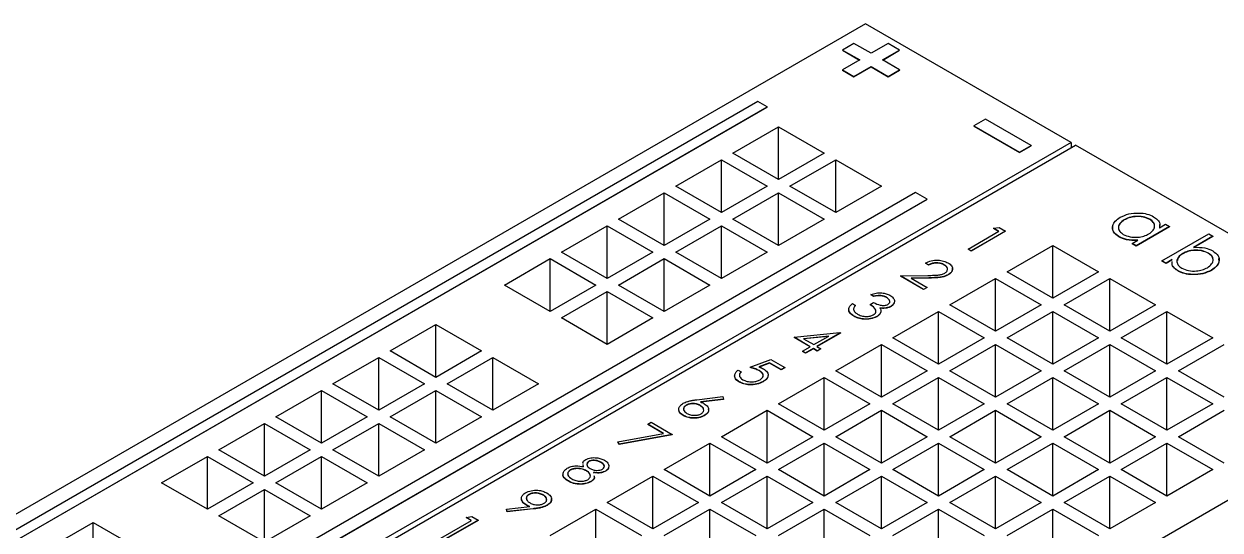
# Model space of a CAD drawing. Header units: millimetres. Extents: x 36 to 151, y 48 to 186.
# Drawn here: x 75.92 to 83.32, y 160.81 to 163.94 of the extents above; entities that cross this region are included whole.
import ezdxf

# ---------------------------------------------------------------- set-up
doc = ezdxf.new("R2010")
doc.units = ezdxf.units.MM

msp = doc.modelspace()

# ---------------------------------------------------------------- linework, layer by layer
at = {"color": 7, "linetype": 'Continuous', "lineweight": 25}
for p, q in [((81.1279, 163.9446), (69.4889, 157.2255)), ((82.4007, 163.2098), (81.1279, 163.9446)), ((81.0572, 163.8237), (80.9865, 163.7829)), ((80.9865, 163.7829), (81.0926, 163.7217)), ((80.9865, 163.7829), (80.9865, 163.7813)), ((80.9865, 163.7813), (81.0911, 163.7209)), ((81.1633, 163.7625), (81.0572, 163.8237)), ((81.2693, 163.8237), (81.1633, 163.7625)), ((81.234, 163.7217), (81.34, 163.7829)), ((81.2354, 163.7209), (81.34, 163.7813)), ((81.34, 163.7829), (81.2693, 163.8237)), ((81.34, 163.7829), (81.34, 163.7813)), ((81.0926, 163.7217), (80.9865, 163.6605)), ((81.34, 163.6605), (81.234, 163.7217)), ((80.9865, 163.6605), (81.0572, 163.6196)), ((80.9865, 163.6605), (80.9865, 163.6588)), ((80.9865, 163.6588), (81.0572, 163.618)), ((81.0572, 163.6196), (81.1633, 163.6809)), ((81.0572, 163.618), (81.1633, 163.6792)), ((81.0572, 163.6196), (81.0572, 163.618)), ((81.1633, 163.6809), (81.2693, 163.6196)), ((81.1633, 163.6809), (81.1633, 163.6792)), ((81.1633, 163.6792), (81.2693, 163.618)), ((81.2693, 163.6196), (81.34, 163.6605)), ((81.2693, 163.618), (81.34, 163.6588)), ((81.2693, 163.6196), (81.2693, 163.618)), ((81.34, 163.6605), (81.34, 163.6588)), ((80.4632, 163.4645), (70.1395, 157.5047)), ((70.196, 157.4721), (80.5198, 163.4319)), ((70.196, 157.4704), (80.5198, 163.4302)), ((80.5198, 163.4319), (80.4632, 163.4645)), ((80.5198, 163.4319), (80.5198, 163.4302)), ((81.8704, 163.3543), (81.7997, 163.3135)), ((82.1532, 163.191), (81.8704, 163.3543)), ((80.3077, 163.1445), (80.5905, 163.3078)), ((80.5905, 163.3078), (80.8733, 163.1445)), ((80.5905, 162.9812), (80.5905, 163.3078)), ((81.7997, 163.3135), (82.0825, 163.1502)), ((81.7997, 163.3135), (81.7997, 163.3118)), ((81.7997, 163.3118), (82.0825, 163.1486)), ((82.4007, 163.2098), (70.7617, 156.4908)), ((70.79, 156.4744), (82.429, 163.1935)), ((82.0825, 163.1502), (82.1532, 163.191)), ((82.0825, 163.1486), (82.1532, 163.1894)), ((82.1532, 163.191), (82.1532, 163.1894)), ((82.4007, 163.2098), (82.4009, 163.1773)), ((84.8049, 161.8219), (82.429, 163.1935)), ((79.9541, 162.9404), (80.237, 163.1037)), ((80.237, 163.1037), (80.5198, 162.9404)), ((80.237, 162.7771), (80.237, 163.1037)), ((80.5905, 162.9812), (80.3077, 163.1445)), ((80.8733, 163.1445), (80.5905, 162.9812)), ((80.6612, 162.9404), (80.9441, 163.1037)), ((80.9441, 163.1037), (81.2269, 162.9404)), ((80.9441, 162.7771), (80.9441, 163.1037)), ((82.0825, 163.1502), (82.0825, 163.1486)), ((81.439, 162.9012), (71.1153, 156.9414)), ((79.6006, 162.7363), (79.8834, 162.8996)), ((79.8834, 162.8996), (80.1662, 162.7363)), ((79.8834, 162.573), (79.8834, 162.8996)), ((80.237, 162.7771), (79.9541, 162.9404)), ((80.5198, 162.9404), (80.237, 162.7771)), ((80.3077, 162.7363), (80.5905, 162.8996)), ((80.5905, 162.8996), (80.8733, 162.7363)), ((80.5905, 162.573), (80.5905, 162.8996)), ((80.9441, 162.7771), (80.6612, 162.9404)), ((81.2269, 162.9404), (80.9441, 162.7771)), ((81.5097, 162.8604), (81.439, 162.9012)), ((71.186, 156.9006), (81.5097, 162.8604)), ((71.186, 156.899), (81.5097, 162.8587)), ((81.5097, 162.8604), (81.5097, 162.8587)), ((79.8834, 162.573), (79.6006, 162.7363)), ((80.1662, 162.7363), (79.8834, 162.573)), ((80.5905, 162.573), (80.3077, 162.7363)), ((80.8733, 162.7363), (80.5905, 162.573)), ((82.7302, 162.7326), (82.7302, 162.731)), ((82.8878, 162.7355), (82.8878, 162.7339)), ((79.247, 162.5322), (79.5298, 162.6955)), ((79.5298, 162.6955), (79.8127, 162.5322)), ((79.5298, 162.3689), (79.5298, 162.6955)), ((79.9541, 162.5322), (80.237, 162.6955)), ((80.237, 162.6955), (80.5198, 162.5322)), ((80.237, 162.3689), (80.237, 162.6955)), ((81.7632, 162.5508), (81.9536, 162.6607)), ((81.9944, 162.6622), (81.7823, 162.5398)), ((81.9944, 162.6606), (81.7823, 162.5381)), ((81.921, 162.6795), (81.9552, 162.6849)), ((81.9536, 162.6607), (81.921, 162.6795)), ((81.921, 162.6795), (81.921, 162.6779)), ((81.9522, 162.6599), (81.921, 162.6779)), ((81.9552, 162.6849), (81.9944, 162.6622)), ((81.9944, 162.6622), (81.9944, 162.6606)), ((83.011, 162.6896), (82.8043, 162.5702)), ((83.011, 162.6879), (82.8043, 162.5686)), ((82.9474, 162.6821), (82.9856, 162.7042)), ((82.9476, 162.7033), (82.9474, 162.6805)), ((82.9856, 162.7042), (83.011, 162.6896)), ((83.011, 162.6896), (83.011, 162.6879)), ((82.6973, 162.6278), (82.6973, 162.6262)), ((82.7789, 162.5849), (82.8147, 162.6055)), ((82.8043, 162.5702), (82.7789, 162.5849)), ((82.7789, 162.5849), (82.7789, 162.5833)), ((82.8043, 162.5686), (82.7789, 162.5833)), ((82.9638, 162.4781), (83.2539, 162.6456)), ((83.2793, 162.6309), (83.1584, 162.5611)), ((83.2793, 162.6293), (83.161, 162.561)), ((83.2539, 162.6456), (83.2793, 162.6309)), ((83.2793, 162.6309), (83.2793, 162.6293)), ((79.5298, 162.3689), (79.247, 162.5322)), ((79.8127, 162.5322), (79.5298, 162.3689)), ((80.237, 162.3689), (79.9541, 162.5322)), ((80.5198, 162.5322), (80.237, 162.3689)), ((81.7632, 162.5508), (81.7632, 162.5491)), ((81.7823, 162.5398), (81.7632, 162.5508)), ((81.7823, 162.5381), (81.7632, 162.5491)), ((81.7823, 162.5398), (81.7823, 162.5381)), ((82.0047, 162.4097), (82.2876, 162.573)), ((82.2876, 162.573), (82.5704, 162.4097)), ((82.2876, 162.2464), (82.2876, 162.573)), ((82.8043, 162.5702), (82.8043, 162.5686)), ((83.093, 162.5234), (83.093, 162.5217)), ((83.2506, 162.5261), (83.2506, 162.5245)), ((78.8934, 162.3281), (79.1763, 162.4914)), ((79.1763, 162.4914), (79.4591, 162.3281)), ((79.1763, 162.1648), (79.1763, 162.4914)), ((79.6006, 162.3281), (79.8834, 162.4914)), ((79.8834, 162.4914), (80.1662, 162.3281)), ((79.8834, 162.1648), (79.8834, 162.4914)), ((81.5184, 162.4534), (81.4994, 162.4644)), ((81.4994, 162.4644), (81.4994, 162.4628)), ((81.5184, 162.4518), (81.4994, 162.4628)), ((81.5184, 162.4534), (81.5184, 162.4518)), ((81.6166, 162.4533), (81.6166, 162.4517)), ((82.9892, 162.4635), (82.9638, 162.4781)), ((82.9638, 162.4781), (82.9638, 162.4765)), ((82.9892, 162.4618), (82.9638, 162.4765)), ((83.0275, 162.4856), (82.9892, 162.4635)), ((83.0275, 162.4839), (82.9892, 162.4618)), ((82.9892, 162.4635), (82.9892, 162.4618)), ((81.3444, 162.3843), (81.5145, 162.3875)), ((81.3444, 162.3843), (81.3444, 162.3827)), ((81.4885, 162.3011), (81.3444, 162.3843)), ((81.4885, 162.2995), (81.3444, 162.3827)), ((81.5213, 162.3727), (81.4116, 162.3707)), ((81.4116, 162.3707), (81.5103, 162.3137)), ((81.5213, 162.3711), (81.4143, 162.3691)), ((81.5213, 162.3727), (81.5213, 162.3711)), ((81.6403, 162.3919), (81.6403, 162.3903)), ((81.6512, 162.2056), (81.934, 162.3689)), ((81.934, 162.3689), (82.2169, 162.2056)), ((81.934, 162.0423), (81.934, 162.3689)), ((82.2876, 162.2464), (82.0047, 162.4097)), ((82.5704, 162.4097), (82.2876, 162.2464)), ((82.3583, 162.2056), (82.6411, 162.3689)), ((82.6411, 162.3689), (82.924, 162.2056)), ((82.6411, 162.0423), (82.6411, 162.3689)), ((83.0628, 162.4168), (83.0628, 162.4152)), ((83.2699, 162.4203), (83.2699, 162.4187)), ((79.1763, 162.1648), (78.8934, 162.3281)), ((79.4591, 162.3281), (79.1763, 162.1648)), ((79.247, 162.124), (79.5298, 162.2873)), ((79.5298, 162.2873), (79.8127, 162.124)), ((79.5298, 161.9607), (79.5298, 162.2873)), ((79.8834, 162.1648), (79.6006, 162.3281)), ((80.1662, 162.3281), (79.8834, 162.1648)), ((81.5103, 162.3137), (81.4885, 162.3011)), ((81.5103, 162.3121), (81.4885, 162.2995)), ((81.4885, 162.3011), (81.4885, 162.2995)), ((81.5103, 162.3137), (81.5103, 162.3121)), ((81.0479, 162.2132), (81.067, 162.2022)), ((81.1567, 162.2069), (81.1785, 162.2195)), ((81.1812, 162.2587), (81.1622, 162.2697)), ((81.1622, 162.2697), (81.1622, 162.2681)), ((81.1812, 162.2571), (81.1622, 162.2681)), ((81.1812, 162.2587), (81.1812, 162.2571)), ((81.2582, 162.252), (81.2582, 162.2503)), ((81.0554, 162.1821), (81.0543, 162.1757)), ((81.0554, 162.1805), (81.0543, 162.1741)), ((81.067, 162.2022), (81.067, 162.2006)), ((81.1567, 162.2069), (81.1567, 162.2053)), ((81.2233, 162.1676), (81.223, 162.1625)), ((81.2233, 162.1659), (81.223, 162.1609)), ((81.223, 162.1625), (81.223, 162.1609)), ((81.2866, 162.1971), (81.2866, 162.1955)), ((81.2976, 162.0015), (81.5805, 162.1648)), ((81.5805, 162.1648), (81.8633, 162.0015)), ((81.5805, 161.8382), (81.5805, 162.1648)), ((81.934, 162.0423), (81.6512, 162.2056)), ((82.2169, 162.2056), (81.934, 162.0423)), ((82.0047, 162.0015), (82.2876, 162.1648)), ((82.2876, 162.1648), (82.5704, 162.0015)), ((82.2876, 161.8382), (82.2876, 162.1648)), ((82.6411, 162.0423), (82.3583, 162.2056)), ((82.924, 162.2056), (82.6411, 162.0423)), ((82.7118, 162.0015), (82.9947, 162.1648)), ((82.9947, 162.1648), (83.2775, 162.0015)), ((82.9947, 161.8382), (82.9947, 162.1648)), ((78.1863, 161.9199), (78.4692, 162.0832)), ((78.4692, 162.0832), (78.752, 161.9199)), ((78.4692, 161.7566), (78.4692, 162.0832)), ((79.5298, 161.9607), (79.247, 162.124)), ((79.8127, 162.124), (79.5298, 161.9607)), ((81.0562, 162.1363), (81.0562, 162.1346)), ((81.198, 162.1334), (81.198, 162.1318)), ((80.6862, 162.0044), (80.9707, 162.0349)), ((80.7869, 161.9463), (80.6862, 162.0044)), ((80.6862, 162.0044), (80.6862, 162.0028)), ((80.7854, 161.9455), (80.6862, 162.0028)), ((80.9007, 162.0121), (80.7454, 161.9954)), ((80.7454, 161.9954), (80.8086, 161.9589)), ((80.8973, 162.0101), (80.7478, 161.994)), ((80.8086, 161.9589), (80.9007, 162.0121)), ((80.9745, 162.0327), (80.8277, 161.9479)), ((80.9745, 162.031), (80.8291, 161.9471)), ((80.9707, 162.0349), (80.9745, 162.0327)), ((80.9745, 162.0327), (80.9745, 162.031)), ((81.5805, 161.8382), (81.2976, 162.0015)), ((81.8633, 162.0015), (81.5805, 161.8382)), ((82.2876, 161.8382), (82.0047, 162.0015)), ((82.5704, 162.0015), (82.2876, 161.8382)), ((82.9947, 161.8382), (82.7118, 162.0015)), ((83.2775, 162.0015), (82.9947, 161.8382)), ((78.4692, 161.7566), (78.1863, 161.9199)), ((78.752, 161.9199), (78.4692, 161.7566)), ((80.7379, 161.9181), (80.7869, 161.9463)), ((80.7569, 161.9071), (80.7379, 161.9181)), ((80.7379, 161.9181), (80.7379, 161.9164)), ((80.7569, 161.9054), (80.7379, 161.9164)), ((80.8059, 161.9353), (80.7569, 161.9071)), ((80.8059, 161.9337), (80.7569, 161.9054)), ((80.8304, 161.9212), (80.8059, 161.9353)), ((80.8059, 161.9353), (80.8059, 161.9337)), ((80.8304, 161.9196), (80.8059, 161.9337)), ((80.8277, 161.9479), (80.8521, 161.9338)), ((80.8521, 161.9338), (80.8304, 161.9212)), ((80.8521, 161.9321), (80.8304, 161.9196)), ((80.8304, 161.9212), (80.8304, 161.9196)), ((80.8521, 161.9338), (80.8521, 161.9321)), ((80.9441, 161.7974), (81.2269, 161.9607)), ((81.2269, 161.9607), (81.5097, 161.7974)), ((81.2269, 161.6341), (81.2269, 161.9607)), ((81.6512, 161.7974), (81.934, 161.9607)), ((81.934, 161.9607), (82.2169, 161.7974)), ((81.934, 161.6341), (81.934, 161.9607)), ((82.3583, 161.7974), (82.6411, 161.9607)), ((82.6411, 161.9607), (82.924, 161.7974)), ((82.6411, 161.6341), (82.6411, 161.9607)), ((83.0654, 161.7974), (83.3482, 161.9607)), ((77.8328, 161.7158), (78.1156, 161.8791)), ((78.1156, 161.8791), (78.3985, 161.7158)), ((78.1156, 161.5525), (78.1156, 161.8791)), ((78.5399, 161.7158), (78.8227, 161.8791)), ((78.8227, 161.8791), (79.1056, 161.7158)), ((78.8227, 161.5525), (78.8227, 161.8791)), ((80.4143, 161.8191), (80.5421, 161.8678)), ((80.5352, 161.8467), (80.468, 161.8211)), ((80.5352, 161.845), (80.4702, 161.8203)), ((80.6074, 161.805), (80.5352, 161.8467)), ((80.5352, 161.8467), (80.5352, 161.845)), ((80.6074, 161.8034), (80.5352, 161.845)), ((80.5421, 161.8678), (80.6291, 161.8176)), ((80.7569, 161.9071), (80.7569, 161.9054)), ((84.8049, 161.8219), (73.1659, 155.1029)), ((80.3408, 161.8019), (80.3599, 161.7909)), ((80.3599, 161.7909), (80.3599, 161.7892)), ((80.4143, 161.8191), (80.4143, 161.8175)), ((80.4719, 161.7984), (80.4719, 161.7968)), ((80.6291, 161.8176), (80.6074, 161.805)), ((80.6291, 161.8159), (80.6074, 161.8034)), ((80.6074, 161.805), (80.6074, 161.8034)), ((80.6291, 161.8176), (80.6291, 161.8159)), ((81.2269, 161.6341), (80.9441, 161.7974)), ((81.5097, 161.7974), (81.2269, 161.6341)), ((81.934, 161.6341), (81.6512, 161.7974)), ((82.2169, 161.7974), (81.934, 161.6341)), ((82.6411, 161.6341), (82.3583, 161.7974)), ((82.924, 161.7974), (82.6411, 161.6341)), ((83.3482, 161.6341), (83.0654, 161.7974)), ((78.1156, 161.5525), (77.8328, 161.7158)), ((78.3985, 161.7158), (78.1156, 161.5525)), ((78.8227, 161.5525), (78.5399, 161.7158)), ((79.1056, 161.7158), (78.8227, 161.5525)), ((80.3457, 161.73), (80.3457, 161.7283)), ((80.4945, 161.7304), (80.4945, 161.7288)), ((80.5905, 161.5933), (80.8733, 161.7566)), ((80.8733, 161.7566), (81.1562, 161.5933)), ((80.8733, 161.43), (80.8733, 161.7566)), ((81.2976, 161.5933), (81.5805, 161.7566)), ((81.5805, 161.7566), (81.8633, 161.5933)), ((81.5805, 161.43), (81.5805, 161.7566)), ((82.0047, 161.5933), (82.2876, 161.7566)), ((82.2876, 161.7566), (82.5704, 161.5933)), ((82.2876, 161.43), (82.2876, 161.7566)), ((82.7118, 161.5933), (82.9947, 161.7566)), ((82.9947, 161.7566), (83.2775, 161.5933)), ((82.9947, 161.43), (82.9947, 161.7566)), ((77.4792, 161.5117), (77.7621, 161.675)), ((77.7621, 161.675), (78.0449, 161.5117)), ((77.7621, 161.3484), (77.7621, 161.675)), ((78.1863, 161.5117), (78.4692, 161.675)), ((78.4692, 161.675), (78.752, 161.5117)), ((78.4692, 161.3484), (78.4692, 161.675)), ((80.0855, 161.6177), (80.2457, 161.637)), ((80.2488, 161.6219), (80.107, 161.6048)), ((80.2488, 161.6203), (80.1099, 161.6035)), ((80.2457, 161.637), (80.2488, 161.6219)), ((80.2488, 161.6219), (80.2488, 161.6203)), ((80.0185, 161.5844), (80.0185, 161.5827)), ((80.1053, 161.583), (80.1053, 161.5814)), ((80.237, 161.3892), (80.5198, 161.5525)), ((80.5198, 161.5525), (80.8026, 161.3892)), ((80.5198, 161.2259), (80.5198, 161.5525)), ((80.8733, 161.43), (80.5905, 161.5933)), ((81.1562, 161.5933), (80.8733, 161.43)), ((80.9441, 161.3892), (81.2269, 161.5525)), ((81.2269, 161.5525), (81.5097, 161.3892)), ((81.2269, 161.2259), (81.2269, 161.5525)), ((81.5805, 161.43), (81.2976, 161.5933)), ((81.8633, 161.5933), (81.5805, 161.43)), ((81.6512, 161.3892), (81.934, 161.5525)), ((81.934, 161.5525), (82.2169, 161.3892)), ((81.934, 161.2259), (81.934, 161.5525)), ((82.2876, 161.43), (82.0047, 161.5933)), ((82.5704, 161.5933), (82.2876, 161.43)), ((82.3583, 161.3892), (82.6411, 161.5525)), ((82.6411, 161.5525), (82.924, 161.3892)), ((82.6411, 161.2259), (82.6411, 161.5525)), ((82.9947, 161.43), (82.7118, 161.5933)), ((83.2775, 161.5933), (82.9947, 161.43)), ((83.0654, 161.3892), (83.3482, 161.5525)), ((77.1257, 161.3076), (77.4085, 161.4708)), ((77.4085, 161.4708), (77.6914, 161.3076)), ((77.4085, 161.1443), (77.4085, 161.4708)), ((77.7621, 161.3484), (77.4792, 161.5117)), ((78.0449, 161.5117), (77.7621, 161.3484)), ((77.8328, 161.3076), (78.1156, 161.4708)), ((78.1156, 161.4708), (78.3985, 161.3076)), ((78.1156, 161.1443), (78.1156, 161.4708)), ((78.4692, 161.3484), (78.1863, 161.5117)), ((78.752, 161.5117), (78.4692, 161.3484)), ((79.7806, 161.4659), (79.8024, 161.4784)), ((79.8024, 161.4784), (79.9329, 161.4031)), ((79.9999, 161.5214), (79.9999, 161.5198)), ((80.1311, 161.5207), (80.1311, 161.519)), ((79.5964, 161.3566), (79.8789, 161.4091)), ((79.9329, 161.4031), (79.6038, 161.3419)), ((79.9329, 161.4015), (79.6038, 161.3402)), ((79.8789, 161.4091), (79.7806, 161.4659)), ((79.7806, 161.4659), (79.7806, 161.4643)), ((79.8768, 161.4087), (79.7806, 161.4643)), ((79.9329, 161.4031), (79.9329, 161.4015)), ((79.6038, 161.3419), (79.5964, 161.3566)), ((79.5964, 161.3566), (79.5964, 161.3549)), ((79.6038, 161.3402), (79.5964, 161.3549)), ((79.6038, 161.3419), (79.6038, 161.3402)), ((79.8834, 161.1851), (80.1662, 161.3484)), ((80.1662, 161.3484), (80.4491, 161.1851)), ((80.1662, 161.0218), (80.1662, 161.3484)), ((80.5198, 161.2259), (80.237, 161.3892)), ((80.8026, 161.3892), (80.5198, 161.2259)), ((80.5905, 161.1851), (80.8733, 161.3484)), ((80.8733, 161.3484), (81.1562, 161.1851)), ((80.8733, 161.0218), (80.8733, 161.3484)), ((81.2269, 161.2259), (80.9441, 161.3892)), ((81.5097, 161.3892), (81.2269, 161.2259)), ((81.2976, 161.1851), (81.5805, 161.3484)), ((81.5805, 161.3484), (81.8633, 161.1851)), ((81.5805, 161.0218), (81.5805, 161.3484)), ((81.934, 161.2259), (81.6512, 161.3892)), ((82.2169, 161.3892), (81.934, 161.2259)), ((82.0047, 161.1851), (82.2876, 161.3484)), ((82.2876, 161.3484), (82.5704, 161.1851)), ((82.2876, 161.0218), (82.2876, 161.3484)), ((82.6411, 161.2259), (82.3583, 161.3892)), ((82.924, 161.3892), (82.6411, 161.2259)), ((82.7118, 161.1851), (82.9947, 161.3484)), ((82.9947, 161.3484), (83.2775, 161.1851)), ((82.9947, 161.0218), (82.9947, 161.3484)), ((83.3482, 161.2259), (83.0654, 161.3892)), ((76.7721, 161.1035), (77.055, 161.2667)), ((77.055, 161.2667), (77.3378, 161.1035)), ((77.055, 160.9402), (77.055, 161.2667)), ((77.4085, 161.1443), (77.1257, 161.3076)), ((77.6914, 161.3076), (77.4085, 161.1443)), ((77.4792, 161.1035), (77.7621, 161.2667)), ((77.7621, 161.2667), (78.0449, 161.1035)), ((77.7621, 160.9402), (77.7621, 161.2667)), ((78.1156, 161.1443), (77.8328, 161.3076)), ((78.3985, 161.3076), (78.1156, 161.1443)), ((79.3015, 161.183), (79.3015, 161.1814)), ((79.3831, 161.2038), (79.3815, 161.2173)), ((79.3831, 161.2022), (79.3815, 161.2156)), ((79.4024, 161.1787), (79.4024, 161.1771)), ((79.4158, 161.2365), (79.4158, 161.2348)), ((79.4909, 161.2312), (79.4909, 161.2296)), ((79.5189, 161.1766), (79.5189, 161.175)), ((80.1662, 161.0218), (79.8834, 161.1851)), ((80.4491, 161.1851), (80.1662, 161.0218)), ((80.8733, 161.0218), (80.5905, 161.1851)), ((81.1562, 161.1851), (80.8733, 161.0218)), ((81.5805, 161.0218), (81.2976, 161.1851)), ((81.8633, 161.1851), (81.5805, 161.0218)), ((82.2876, 161.0218), (82.0047, 161.1851)), ((82.5704, 161.1851), (82.2876, 161.0218)), ((82.9947, 161.0218), (82.7118, 161.1851)), ((83.2775, 161.1851), (82.9947, 161.0218)), ((77.055, 160.9402), (76.7721, 161.1035)), ((77.3378, 161.1035), (77.055, 160.9402)), ((77.7621, 160.9402), (77.4792, 161.1035)), ((78.0449, 161.1035), (77.7621, 160.9402)), ((79.2894, 161.1152), (79.2894, 161.1135)), ((79.429, 161.1122), (79.429, 161.1106)), ((79.4444, 161.1684), (79.4452, 161.1638)), ((79.5298, 160.981), (79.8127, 161.1443)), ((79.8127, 161.1443), (80.0955, 160.981)), ((79.8127, 160.8177), (79.8127, 161.1443)), ((80.237, 160.981), (80.5198, 161.1443)), ((80.5198, 161.1443), (80.8026, 160.981)), ((80.5198, 160.8177), (80.5198, 161.1443)), ((80.9441, 160.981), (81.2269, 161.1443)), ((81.2269, 161.1443), (81.5097, 160.981)), ((81.2269, 160.8177), (81.2269, 161.1443)), ((81.6512, 160.981), (81.934, 161.1443)), ((81.934, 161.1443), (82.2169, 160.981)), ((81.934, 160.8177), (81.934, 161.1443)), ((82.3583, 160.981), (82.6411, 161.1443)), ((82.6411, 161.1443), (82.924, 160.981)), ((82.6411, 160.8177), (82.6411, 161.1443)), ((77.1257, 160.8994), (77.4085, 161.0626)), ((77.4085, 161.0626), (77.6914, 160.8994)), ((77.4085, 160.7361), (77.4085, 161.0626)), ((79.0449, 161.0318), (79.0449, 161.0301)), ((79.1346, 161.0287), (79.1346, 161.0271)), ((79.369, 161.0961), (79.369, 161.0945)), ((78.9057, 160.9407), (79.0509, 160.9564)), ((79.027, 160.9684), (79.027, 160.9667)), ((79.1579, 160.9651), (79.1579, 160.9635)), ((79.8127, 160.8177), (79.5298, 160.981)), ((80.0955, 160.981), (79.8127, 160.8177)), ((80.5198, 160.8177), (80.237, 160.981)), ((80.8026, 160.981), (80.5198, 160.8177)), ((81.2269, 160.8177), (80.9441, 160.981)), ((81.5097, 160.981), (81.2269, 160.8177)), ((81.934, 160.8177), (81.6512, 160.981)), ((82.2169, 160.981), (81.934, 160.8177)), ((82.6411, 160.8177), (82.3583, 160.981)), ((82.924, 160.981), (82.6411, 160.8177)), ((77.4085, 160.7361), (77.1257, 160.8994)), ((77.6914, 160.8994), (77.4085, 160.7361)), ((78.6574, 160.8897), (78.6916, 160.8951)), ((78.69, 160.8709), (78.6574, 160.8897)), ((78.6574, 160.8897), (78.6574, 160.8881)), ((78.6886, 160.87), (78.6574, 160.8881)), ((78.6916, 160.8951), (78.7308, 160.8724)), ((78.9103, 160.9258), (78.9057, 160.9407)), ((78.9057, 160.9407), (78.9057, 160.9391)), ((78.9103, 160.9242), (78.9057, 160.9391)), ((79.0712, 160.9432), (78.9103, 160.9258)), ((79.0712, 160.9416), (78.9103, 160.9242)), ((78.9103, 160.9258), (78.9103, 160.9242)), ((79.0712, 160.9432), (79.0712, 160.9416)), ((79.1763, 160.7769), (79.4591, 160.9402)), ((79.4591, 160.9402), (79.742, 160.7769)), ((79.4591, 160.6136), (79.4591, 160.9402)), ((79.8834, 160.7769), (80.1662, 160.9402)), ((80.1662, 160.9402), (80.4491, 160.7769)), ((80.1662, 160.6136), (80.1662, 160.9402)), ((80.5905, 160.7769), (80.8733, 160.9402)), ((80.8733, 160.9402), (81.1562, 160.7769)), ((80.8733, 160.6136), (80.8733, 160.9402)), ((81.2976, 160.7769), (81.5805, 160.9402)), ((81.5805, 160.9402), (81.8633, 160.7769)), ((81.5805, 160.6136), (81.5805, 160.9402)), ((82.0047, 160.7769), (82.2876, 160.9402)), ((82.2876, 160.9402), (82.5704, 160.7769)), ((82.2876, 160.6136), (82.2876, 160.9402)), ((76.065, 160.6953), (76.3479, 160.8585)), ((76.3479, 160.8585), (76.6307, 160.6953)), ((76.3479, 160.532), (76.3479, 160.8585)), ((78.4996, 160.761), (78.69, 160.8709)), ((78.7308, 160.8724), (78.5187, 160.75)), ((78.7308, 160.8708), (78.5187, 160.7483)), ((78.7308, 160.8724), (78.7308, 160.8708))]:
    msp.add_line(p, q, dxfattribs=at)
for points, knots in [([(82.6973, 162.6278), (82.684, 162.6379), (82.6576, 162.6579), (82.6559, 162.694), (82.6719, 162.7251), (82.694, 162.74), (82.7051, 162.7475)], [0, 0, 0, 0, 0.279134, 0.558941, 0.779354, 1, 1, 1, 1]), ([(82.7302, 162.731), (82.7204, 162.7236), (82.7007, 162.7087), (82.6914, 162.6873), (82.6959, 162.6765), (82.6966, 162.6749)], [0, 0, 0, 0, 0.458693, 0.917467, 1, 1, 1, 1]), ([(82.7302, 162.7326), (82.7201, 162.7252), (82.6998, 162.7102), (82.692, 162.6834), (82.7002, 162.659), (82.7163, 162.6473), (82.7244, 162.6415)], [0, 0, 0, 0, 0.2798, 0.559648, 0.779917, 1, 1, 1, 1]), ([(82.7051, 162.7475), (82.722, 162.7553), (82.7558, 162.771), (82.817, 162.7757), (82.8724, 162.7697), (82.8987, 162.7572), (82.9119, 162.751)], [0, 0, 0, 0, 0.2798216, 0.5596545, 0.7798543, 1, 1, 1, 1]), ([(82.8878, 162.7355), (82.8746, 162.7413), (82.8483, 162.7529), (82.8008, 162.7541), (82.7601, 162.7469), (82.7402, 162.7374), (82.7302, 162.7326)], [0, 0, 0, 0, 0.279284, 0.558726, 0.779399, 1, 1, 1, 1]), ([(82.8878, 162.7339), (82.8746, 162.7397), (82.8483, 162.7512), (82.8008, 162.7525), (82.7601, 162.7453), (82.7402, 162.7358), (82.7302, 162.731)], [0, 0, 0, 0, 0.279284, 0.558726, 0.779399, 1, 1, 1, 1]), ([(82.8818, 162.6443), (82.8924, 162.6517), (82.9136, 162.6665), (82.921, 162.6935), (82.9128, 162.7181), (82.8961, 162.7297), (82.8878, 162.7355)], [0, 0, 0, 0, 0.280088, 0.559724, 0.779822, 1, 1, 1, 1]), ([(82.9153, 162.6842), (82.9166, 162.6874), (82.9208, 162.6979), (82.9122, 162.7166), (82.8959, 162.7281), (82.8878, 162.7339)], [0, 0, 0, 0, 0.180137, 0.589994, 1, 1, 1, 1]), ([(82.9119, 162.751), (82.9199, 162.7457), (82.9358, 162.7351), (82.9527, 162.7113), (82.9494, 162.6932), (82.9474, 162.6821)], [0, 0, 0, 0, 0.280603, 0.561024, 1, 1, 1, 1]), ([(82.6973, 162.6262), (82.6836, 162.6362), (82.6576, 162.6554), (82.6592, 162.6796), (82.66, 162.6911)], [0, 0, 0, 0, 0.524548, 1, 1, 1, 1]), ([(82.8147, 162.6055), (82.79, 162.6052), (82.7459, 162.6047), (82.7121, 162.6207), (82.6973, 162.6278)], [0, 0, 0, 0, 0.558977, 1, 1, 1, 1]), ([(82.8147, 162.6039), (82.79, 162.6036), (82.7459, 162.603), (82.7121, 162.6191), (82.6973, 162.6262)], [0, 0, 0, 0, 0.558977, 1, 1, 1, 1]), ([(82.7244, 162.6415), (82.7376, 162.6357), (82.764, 162.6242), (82.8115, 162.6221), (82.8524, 162.6296), (82.872, 162.6394), (82.8818, 162.6443)], [0, 0, 0, 0, 0.27941, 0.558867, 0.779267, 1, 1, 1, 1]), ([(83.093, 162.5234), (83.0824, 162.516), (83.0612, 162.5012), (83.0537, 162.4741), (83.062, 162.4496), (83.0787, 162.4379), (83.087, 162.4321)], [0, 0, 0, 0, 0.280065, 0.559687, 0.779815, 1, 1, 1, 1]), ([(83.093, 162.5217), (83.0818, 162.5144), (83.0632, 162.5023), (83.0605, 162.4864), (83.0595, 162.4802)], [0, 0, 0, 0, 0.605148, 1, 1, 1, 1]), ([(83.2506, 162.5261), (83.2374, 162.5319), (83.2109, 162.5433), (83.1634, 162.5455), (83.1225, 162.538), (83.1028, 162.5282), (83.093, 162.5234)], [0, 0, 0, 0, 0.2793638, 0.5588951, 0.7793173, 1, 1, 1, 1]), ([(83.2506, 162.5245), (83.2374, 162.5302), (83.2109, 162.5417), (83.1634, 162.5438), (83.1225, 162.5364), (83.1028, 162.5266), (83.093, 162.5217)], [0, 0, 0, 0, 0.2793638, 0.5588951, 0.7793173, 1, 1, 1, 1]), ([(83.1584, 162.5611), (83.1833, 162.5617), (83.2278, 162.5627), (83.2623, 162.5469), (83.2775, 162.5399)], [0, 0, 0, 0, 0.559595, 1, 1, 1, 1]), ([(83.2445, 162.435), (83.2546, 162.4425), (83.2748, 162.4574), (83.2829, 162.4841), (83.2747, 162.5086), (83.2586, 162.5203), (83.2506, 162.5261)], [0, 0, 0, 0, 0.2798518, 0.559677, 0.7799201, 1, 1, 1, 1]), ([(83.2781, 162.4897), (83.2768, 162.4954), (83.2737, 162.5085), (83.259, 162.5187), (83.2506, 162.5245)], [0, 0, 0, 0, 0.4312667, 1, 1, 1, 1]), ([(83.2775, 162.5399), (83.2907, 162.5299), (83.3171, 162.5098), (83.3189, 162.4738), (83.3031, 162.4427), (83.2809, 162.4278), (83.2699, 162.4203)], [0, 0, 0, 0, 0.279136, 0.558923, 0.779356, 1, 1, 1, 1]), ([(81.4994, 162.4644), (81.511, 162.4697), (81.534, 162.4801), (81.5757, 162.4832), (81.6129, 162.4782), (81.6305, 162.4696), (81.6393, 162.4653)], [0, 0, 0, 0, 0.280033, 0.559551, 0.779669, 1, 1, 1, 1]), ([(81.6166, 162.4533), (81.6086, 162.4571), (81.5926, 162.4646), (81.563, 162.4664), (81.5376, 162.4618), (81.5248, 162.4562), (81.5184, 162.4534)], [0, 0, 0, 0, 0.279729, 0.558969, 0.779193, 1, 1, 1, 1]), ([(81.6166, 162.4517), (81.6086, 162.4554), (81.5926, 162.4629), (81.563, 162.4647), (81.5376, 162.4602), (81.5248, 162.4546), (81.5184, 162.4518)], [0, 0, 0, 0, 0.279729, 0.558969, 0.779193, 1, 1, 1, 1]), ([(81.6196, 162.4019), (81.6252, 162.4062), (81.6366, 162.4148), (81.6375, 162.4303), (81.6309, 162.4437), (81.6213, 162.4501), (81.6166, 162.4533)], [0, 0, 0, 0, 0.279151, 0.55896, 0.779341, 1, 1, 1, 1]), ([(81.6348, 162.4204), (81.6355, 162.4235), (81.6373, 162.4307), (81.6306, 162.4421), (81.6213, 162.4485), (81.6166, 162.4517)], [0, 0, 0, 0, 0.270143, 0.634841, 1, 1, 1, 1]), ([(81.6393, 162.4653), (81.6479, 162.4593), (81.665, 162.4474), (81.6687, 162.4253), (81.6605, 162.4059), (81.647, 162.3966), (81.6403, 162.3919)], [0, 0, 0, 0, 0.27989, 0.559224, 0.779582, 1, 1, 1, 1]), ([(81.664, 162.4334), (81.6652, 162.4297), (81.6685, 162.4201), (81.6601, 162.4042), (81.6469, 162.3949), (81.6403, 162.3903)], [0, 0, 0, 0, 0.239826, 0.619862, 1, 1, 1, 1]), ([(83.0628, 162.4168), (83.0549, 162.4221), (83.0391, 162.4326), (83.0244, 162.4526), (83.0264, 162.4667), (83.0274, 162.4737)], [0, 0, 0, 0, 0.33352, 0.666788, 1, 1, 1, 1]), ([(83.0628, 162.4152), (83.0549, 162.4204), (83.0391, 162.431), (83.0244, 162.451), (83.0264, 162.465), (83.0274, 162.4721)], [0, 0, 0, 0, 0.33352, 0.666788, 1, 1, 1, 1]), ([(83.087, 162.4321), (83.1002, 162.4264), (83.1265, 162.4148), (83.174, 162.4136), (83.2146, 162.4207), (83.2345, 162.4302), (83.2445, 162.435)], [0, 0, 0, 0, 0.279321, 0.558783, 0.779387, 1, 1, 1, 1]), ([(83.3126, 162.4924), (83.3144, 162.4849), (83.3185, 162.4677), (83.3025, 162.441), (83.2808, 162.4261), (83.2699, 162.4187)], [0, 0, 0, 0, 0.279071, 0.639363, 1, 1, 1, 1]), ([(81.5145, 162.3875), (81.527, 162.3877), (81.5477, 162.3881), (81.5763, 162.3896), (81.6005, 162.3929), (81.6132, 162.3989), (81.6196, 162.4019)], [0, 0, 0, 0, 0.340561, 0.560884, 0.780595, 1, 1, 1, 1]), ([(81.6403, 162.3919), (81.6288, 162.3868), (81.6098, 162.3782), (81.5769, 162.3749), (81.5492, 162.3733), (81.5306, 162.3729), (81.5213, 162.3727)], [0, 0, 0, 0, 0.33837, 0.558748, 0.779361, 1, 1, 1, 1]), ([(81.6403, 162.3903), (81.6288, 162.3851), (81.6098, 162.3766), (81.5769, 162.3733), (81.5492, 162.3717), (81.5306, 162.3713), (81.5213, 162.3711)], [0, 0, 0, 0, 0.33837, 0.558748, 0.779361, 1, 1, 1, 1]), ([(83.2699, 162.4203), (83.253, 162.4124), (83.2192, 162.3967), (83.1579, 162.392), (83.1024, 162.3981), (83.076, 162.4106), (83.0628, 162.4168)], [0, 0, 0, 0, 0.279882, 0.559685, 0.779859, 1, 1, 1, 1]), ([(83.2699, 162.4187), (83.253, 162.4108), (83.2192, 162.395), (83.1579, 162.3904), (83.1024, 162.3964), (83.076, 162.4089), (83.0628, 162.4152)], [0, 0, 0, 0, 0.279882, 0.559685, 0.779859, 1, 1, 1, 1]), ([(81.0562, 162.1363), (81.0473, 162.1424), (81.0295, 162.1546), (81.0229, 162.1772), (81.0309, 162.1973), (81.0423, 162.2079), (81.0479, 162.2132)], [0, 0, 0, 0, 0.279886, 0.558979, 0.779263, 1, 1, 1, 1]), ([(81.1622, 162.2697), (81.1728, 162.273), (81.1939, 162.2796), (81.2282, 162.2807), (81.2582, 162.2753), (81.2725, 162.2682), (81.2797, 162.2647)], [0, 0, 0, 0, 0.280288, 0.55968, 0.779747, 1, 1, 1, 1]), ([(81.1785, 162.2195), (81.1916, 162.2132), (81.2112, 162.2038), (81.2412, 162.2008), (81.2578, 162.2035), (81.2643, 162.2066), (81.2676, 162.2081)], [0, 0, 0, 0, 0.499406, 0.748973, 0.87454, 1, 1, 1, 1]), ([(81.2582, 162.252), (81.2523, 162.2549), (81.2404, 162.2608), (81.2122, 162.2647), (81.193, 162.261), (81.1812, 162.2587)], [0, 0, 0, 0, 0.280622, 0.560395, 1, 1, 1, 1]), ([(81.2582, 162.2503), (81.2523, 162.2533), (81.2404, 162.2591), (81.2122, 162.2631), (81.193, 162.2594), (81.1812, 162.2571)], [0, 0, 0, 0, 0.280622, 0.560395, 1, 1, 1, 1]), ([(81.2676, 162.2081), (81.2721, 162.212), (81.2811, 162.2196), (81.2786, 162.237), (81.2659, 162.2463), (81.2582, 162.252)], [0, 0, 0, 0, 0.278884, 0.56004, 1, 1, 1, 1]), ([(81.2783, 162.2201), (81.2786, 162.2242), (81.2793, 162.2356), (81.2664, 162.2446), (81.2582, 162.2503)], [0, 0, 0, 0, 0.35977, 1, 1, 1, 1]), ([(81.2797, 162.2647), (81.2874, 162.2592), (81.3027, 162.2482), (81.3096, 162.2285), (81.3042, 162.2103), (81.2924, 162.2015), (81.2866, 162.1971)], [0, 0, 0, 0, 0.280085, 0.559868, 0.780099, 1, 1, 1, 1]), ([(81.3059, 162.2205), (81.3051, 162.2166), (81.3032, 162.2072), (81.2927, 162.1998), (81.2866, 162.1955)], [0, 0, 0, 0, 0.4124629, 1, 1, 1, 1]), ([(81.0562, 162.1346), (81.0475, 162.1407), (81.0302, 162.1528), (81.0225, 162.1707), (81.0263, 162.1795), (81.0269, 162.1807)], [0, 0, 0, 0, 0.46421, 0.927105, 1, 1, 1, 1]), ([(81.0543, 162.1757), (81.0566, 162.17), (81.0607, 162.1597), (81.0729, 162.152), (81.0782, 162.1486)], [0, 0, 0, 0, 0.558748, 1, 1, 1, 1]), ([(81.067, 162.2022), (81.0624, 162.1976), (81.057, 162.1921), (81.0561, 162.186), (81.056, 162.185)], [0, 0, 0, 0, 0.846178, 1, 1, 1, 1]), ([(81.067, 162.2006), (81.0623, 162.196), (81.0572, 162.191), (81.0563, 162.1854), (81.0562, 162.185)], [0, 0, 0, 0, 0.925758, 1, 1, 1, 1]), ([(81.0782, 162.1486), (81.0861, 162.1447), (81.1018, 162.1368), (81.1305, 162.1328), (81.1577, 162.1346), (81.1707, 162.1404), (81.1771, 162.1434)], [0, 0, 0, 0, 0.280589, 0.560141, 0.780308, 1, 1, 1, 1]), ([(81.1771, 162.1434), (81.1805, 162.1457), (81.1873, 162.1503), (81.1941, 162.1618), (81.1927, 162.1838), (81.1711, 162.1977), (81.1567, 162.2069)], [0, 0, 0, 0, 0.1255755, 0.251167, 0.5006043, 1, 1, 1, 1]), ([(81.1916, 162.1607), (81.192, 162.1657), (81.1933, 162.1829), (81.1719, 162.196), (81.1567, 162.2053)], [0, 0, 0, 0, 0.2899142, 1, 1, 1, 1]), ([(81.223, 162.1625), (81.2206, 162.1564), (81.2162, 162.1455), (81.2036, 162.1371), (81.198, 162.1334)], [0, 0, 0, 0, 0.55946, 1, 1, 1, 1]), ([(81.223, 162.1609), (81.2206, 162.1548), (81.2162, 162.1439), (81.2036, 162.1355), (81.198, 162.1318)], [0, 0, 0, 0, 0.55946, 1, 1, 1, 1]), ([(81.2866, 162.1971), (81.2813, 162.1945), (81.2708, 162.1892), (81.2469, 162.1842), (81.229, 162.1855), (81.2181, 162.1862)], [0, 0, 0, 0, 0.2805082, 0.5607923, 1, 1, 1, 1]), ([(81.2866, 162.1955), (81.2813, 162.1928), (81.2708, 162.1876), (81.2469, 162.1826), (81.229, 162.1838), (81.2181, 162.1846)], [0, 0, 0, 0, 0.2805082, 0.5607923, 1, 1, 1, 1]), ([(81.2181, 162.1862), (81.2208, 162.1819), (81.2239, 162.1769), (81.2235, 162.1718), (81.2234, 162.1711)], [0, 0, 0, 0, 0.872704, 1, 1, 1, 1]), ([(81.198, 162.1334), (81.1861, 162.1283), (81.1622, 162.118), (81.1194, 162.1163), (81.0827, 162.1231), (81.065, 162.1319), (81.0562, 162.1363)], [0, 0, 0, 0, 0.279342, 0.558834, 0.779273, 1, 1, 1, 1]), ([(81.198, 162.1318), (81.1861, 162.1266), (81.1622, 162.1164), (81.1194, 162.1147), (81.0827, 162.1215), (81.065, 162.1302), (81.0562, 162.1346)], [0, 0, 0, 0, 0.279342, 0.558834, 0.779273, 1, 1, 1, 1]), ([(80.3457, 161.73), (80.3376, 161.7358), (80.3212, 161.7473), (80.317, 161.7686), (80.324, 161.7873), (80.3352, 161.797), (80.3408, 161.8019)], [0, 0, 0, 0, 0.279632, 0.559041, 0.779372, 1, 1, 1, 1]), ([(80.3599, 161.7909), (80.3555, 161.7865), (80.3469, 161.7777), (80.3477, 161.7632), (80.3554, 161.751), (80.3642, 161.7449), (80.3686, 161.7419)], [0, 0, 0, 0, 0.2800056, 0.5592025, 0.7796045, 1, 1, 1, 1]), ([(80.3599, 161.7892), (80.3548, 161.7849), (80.3487, 161.7796), (80.3491, 161.7734), (80.3492, 161.7723)], [0, 0, 0, 0, 0.81822, 1, 1, 1, 1]), ([(80.4719, 161.7984), (80.462, 161.8031), (80.4443, 161.8114), (80.4234, 161.8168), (80.4143, 161.8191)], [0, 0, 0, 0, 0.559424, 1, 1, 1, 1]), ([(80.4719, 161.7968), (80.462, 161.8015), (80.4443, 161.8098), (80.4234, 161.8151), (80.4143, 161.8175)], [0, 0, 0, 0, 0.559424, 1, 1, 1, 1]), ([(80.468, 161.8211), (80.4738, 161.8191), (80.4843, 161.8157), (80.4932, 161.8111), (80.4971, 161.809)], [0, 0, 0, 0, 0.560064, 1, 1, 1, 1]), ([(80.4762, 161.7419), (80.4828, 161.7466), (80.4959, 161.7559), (80.4975, 161.7734), (80.4881, 161.7879), (80.4773, 161.7949), (80.4719, 161.7984)], [0, 0, 0, 0, 0.279577, 0.558669, 0.779074, 1, 1, 1, 1]), ([(80.4939, 161.7623), (80.4948, 161.7658), (80.4971, 161.7739), (80.4878, 161.7863), (80.4772, 161.7933), (80.4719, 161.7968)], [0, 0, 0, 0, 0.272745, 0.635944, 1, 1, 1, 1]), ([(80.4971, 161.809), (80.5062, 161.8025), (80.5243, 161.7896), (80.5276, 161.7657), (80.5167, 161.7451), (80.5019, 161.7353), (80.4945, 161.7304)], [0, 0, 0, 0, 0.279686, 0.559005, 0.779285, 1, 1, 1, 1]), ([(80.3457, 161.7283), (80.337, 161.7341), (80.3233, 161.7431), (80.3219, 161.7548), (80.3214, 161.7591)], [0, 0, 0, 0, 0.635952, 1, 1, 1, 1]), ([(80.4945, 161.7304), (80.4822, 161.7248), (80.4578, 161.7135), (80.4131, 161.7097), (80.3737, 161.7161), (80.3551, 161.7253), (80.3457, 161.73)], [0, 0, 0, 0, 0.279894, 0.559306, 0.779426, 1, 1, 1, 1]), ([(80.4945, 161.7288), (80.4822, 161.7231), (80.4578, 161.7119), (80.4131, 161.7081), (80.3737, 161.7145), (80.3551, 161.7237), (80.3457, 161.7283)], [0, 0, 0, 0, 0.279894, 0.559306, 0.779426, 1, 1, 1, 1]), ([(80.3686, 161.7419), (80.3775, 161.7378), (80.3952, 161.7297), (80.4275, 161.7279), (80.456, 161.7319), (80.4695, 161.7385), (80.4762, 161.7419)], [0, 0, 0, 0, 0.279617, 0.559357, 0.779559, 1, 1, 1, 1]), ([(80.5247, 161.763), (80.5248, 161.7629), (80.526, 161.7563), (80.5156, 161.7434), (80.5015, 161.7337), (80.4945, 161.7288)], [0, 0, 0, 0, 0.01094, 0.504982, 1, 1, 1, 1]), ([(79.9999, 161.5214), (79.9915, 161.5276), (79.9748, 161.5398), (79.9706, 161.5621), (79.98, 161.5817), (79.9935, 161.5911), (80.0002, 161.5958)], [0, 0, 0, 0, 0.279672, 0.559096, 0.779558, 1, 1, 1, 1]), ([(79.9999, 161.5198), (79.9908, 161.5259), (79.9771, 161.535), (79.976, 161.5469), (79.9756, 161.5509)], [0, 0, 0, 0, 0.660432, 1, 1, 1, 1]), ([(80.0002, 161.5958), (80.0085, 161.5997), (80.0223, 161.6062), (80.0452, 161.6117), (80.0651, 161.6152), (80.0787, 161.6169), (80.0855, 161.6177)], [0, 0, 0, 0, 0.339326, 0.559448, 0.7797, 1, 1, 1, 1]), ([(80.0185, 161.5844), (80.0129, 161.5801), (80.0017, 161.5715), (80.0015, 161.5561), (80.0085, 161.5429), (80.0179, 161.5366), (80.0226, 161.5334)], [0, 0, 0, 0, 0.2789932, 0.5587948, 0.7792669, 1, 1, 1, 1]), ([(80.0185, 161.5827), (80.0123, 161.5785), (80.0038, 161.5728), (80.0039, 161.5655), (80.0039, 161.5636)], [0, 0, 0, 0, 0.733733, 1, 1, 1, 1]), ([(80.1053, 161.583), (80.0983, 161.5864), (80.0843, 161.5933), (80.0583, 161.5954), (80.035, 161.5923), (80.024, 161.587), (80.0185, 161.5844)], [0, 0, 0, 0, 0.280131, 0.559468, 0.779693, 1, 1, 1, 1]), ([(80.1053, 161.5814), (80.0983, 161.5848), (80.0843, 161.5916), (80.0583, 161.5937), (80.035, 161.5907), (80.024, 161.5854), (80.0185, 161.5827)], [0, 0, 0, 0, 0.280131, 0.559468, 0.779693, 1, 1, 1, 1]), ([(80.1109, 161.531), (80.1166, 161.5354), (80.128, 161.5442), (80.1275, 161.56), (80.1199, 161.5733), (80.1102, 161.5798), (80.1053, 161.583)], [0, 0, 0, 0, 0.278784, 0.558598, 0.779144, 1, 1, 1, 1]), ([(80.1257, 161.5565), (80.1258, 161.5574), (80.1264, 161.5626), (80.1194, 161.5717), (80.11, 161.5782), (80.1053, 161.5814)], [0, 0, 0, 0, 0.098346, 0.548856, 1, 1, 1, 1]), ([(80.107, 161.6048), (80.1118, 161.6028), (80.1202, 161.5993), (80.1277, 161.5951), (80.131, 161.5933)], [0, 0, 0, 0, 0.55991, 1, 1, 1, 1]), ([(80.131, 161.5933), (80.1393, 161.5873), (80.1557, 161.5753), (80.1594, 161.5536), (80.1512, 161.5344), (80.1378, 161.5252), (80.1311, 161.5207)], [0, 0, 0, 0, 0.279638, 0.559326, 0.779527, 1, 1, 1, 1]), ([(80.1549, 161.5608), (80.156, 161.5574), (80.1591, 161.5481), (80.1508, 161.5327), (80.1377, 161.5236), (80.1311, 161.519)], [0, 0, 0, 0, 0.226905, 0.613214, 1, 1, 1, 1]), ([(80.1311, 161.5207), (80.1203, 161.5157), (80.0987, 161.5058), (80.0591, 161.5038), (80.0248, 161.5095), (80.0082, 161.5175), (79.9999, 161.5214)], [0, 0, 0, 0, 0.279693, 0.558958, 0.779486, 1, 1, 1, 1]), ([(80.1311, 161.519), (80.1203, 161.5141), (80.0987, 161.5041), (80.0591, 161.5022), (80.0248, 161.5079), (80.0082, 161.5158), (79.9999, 161.5198)], [0, 0, 0, 0, 0.279693, 0.558958, 0.779486, 1, 1, 1, 1]), ([(80.0226, 161.5334), (80.0298, 161.53), (80.0441, 161.5233), (80.0701, 161.5207), (80.094, 161.5231), (80.1053, 161.5284), (80.1109, 161.531)], [0, 0, 0, 0, 0.280022, 0.559893, 0.780009, 1, 1, 1, 1]), ([(79.3971, 161.2476), (79.4071, 161.2517), (79.4271, 161.2598), (79.4622, 161.2598), (79.4919, 161.2539), (79.5064, 161.2467), (79.5137, 161.2432)], [0, 0, 0, 0, 0.278817, 0.558437, 0.779147, 1, 1, 1, 1]), ([(79.2894, 161.1152), (79.2798, 161.1215), (79.2606, 161.134), (79.2539, 161.1577), (79.2619, 161.179), (79.276, 161.1893), (79.2831, 161.1944)], [0, 0, 0, 0, 0.2805544, 0.5592883, 0.7798253, 1, 1, 1, 1]), ([(79.2831, 161.1944), (79.2909, 161.1981), (79.3065, 161.2055), (79.3427, 161.2099), (79.3678, 161.2061), (79.3831, 161.2038)], [0, 0, 0, 0, 0.280006, 0.559913, 1, 1, 1, 1]), ([(79.3015, 161.183), (79.2956, 161.1783), (79.2839, 161.1687), (79.2848, 161.1466), (79.3013, 161.1348), (79.3114, 161.1276)], [0, 0, 0, 0, 0.279802, 0.56019, 1, 1, 1, 1]), ([(79.3015, 161.1814), (79.2953, 161.1766), (79.2843, 161.1682), (79.2862, 161.1578), (79.287, 161.1533)], [0, 0, 0, 0, 0.568825, 1, 1, 1, 1]), ([(79.4024, 161.1787), (79.3943, 161.1826), (79.3781, 161.1905), (79.3487, 161.1937), (79.3212, 161.1919), (79.3081, 161.186), (79.3015, 161.183)], [0, 0, 0, 0, 0.280286, 0.56014, 0.78025, 1, 1, 1, 1]), ([(79.4024, 161.1771), (79.3943, 161.181), (79.3781, 161.1889), (79.3487, 161.1921), (79.3212, 161.1903), (79.3081, 161.1844), (79.3015, 161.1814)], [0, 0, 0, 0, 0.280286, 0.56014, 0.78025, 1, 1, 1, 1]), ([(79.3807, 161.2241), (79.3803, 161.226), (79.3784, 161.2348), (79.3889, 161.242), (79.3971, 161.2476)], [0, 0, 0, 0, 0.217137, 1, 1, 1, 1]), ([(79.4096, 161.123), (79.4154, 161.1277), (79.427, 161.1374), (79.4259, 161.1541), (79.4179, 161.1684), (79.4075, 161.1752), (79.4024, 161.1787)], [0, 0, 0, 0, 0.27834, 0.558527, 0.779155, 1, 1, 1, 1]), ([(79.4242, 161.1497), (79.4243, 161.1509), (79.4248, 161.1567), (79.4174, 161.1667), (79.4074, 161.1736), (79.4024, 161.1771)], [0, 0, 0, 0, 0.12365, 0.56161, 1, 1, 1, 1]), ([(79.4158, 161.2365), (79.4114, 161.2325), (79.4025, 161.2246), (79.4044, 161.2112), (79.4112, 161.1999), (79.4195, 161.1943), (79.4236, 161.1915)], [0, 0, 0, 0, 0.2777644, 0.5582944, 0.7790977, 1, 1, 1, 1]), ([(79.4158, 161.2348), (79.4111, 161.2309), (79.4033, 161.2245), (79.4048, 161.2168), (79.4054, 161.2138)], [0, 0, 0, 0, 0.607849, 1, 1, 1, 1]), ([(79.4909, 161.2312), (79.4849, 161.2342), (79.473, 161.2402), (79.4516, 161.2436), (79.4307, 161.243), (79.4208, 161.2386), (79.4158, 161.2365)], [0, 0, 0, 0, 0.280651, 0.560566, 0.78062, 1, 1, 1, 1]), ([(79.4909, 161.2296), (79.4849, 161.2326), (79.473, 161.2386), (79.4516, 161.2419), (79.4307, 161.2414), (79.4208, 161.237), (79.4158, 161.2348)], [0, 0, 0, 0, 0.280651, 0.560566, 0.78062, 1, 1, 1, 1]), ([(79.4236, 161.1915), (79.4299, 161.1886), (79.4423, 161.1828), (79.4645, 161.1799), (79.4853, 161.1816), (79.4955, 161.1859), (79.5006, 161.188)], [0, 0, 0, 0, 0.280237, 0.560145, 0.780435, 1, 1, 1, 1]), ([(79.5189, 161.1766), (79.5131, 161.1739), (79.5016, 161.1683), (79.4748, 161.1645), (79.4559, 161.1669), (79.4444, 161.1684)], [0, 0, 0, 0, 0.280139, 0.560217, 1, 1, 1, 1]), ([(79.5189, 161.175), (79.5131, 161.1722), (79.5016, 161.1667), (79.4748, 161.1628), (79.4559, 161.1653), (79.4444, 161.1668)], [0, 0, 0, 0, 0.280139, 0.560217, 1, 1, 1, 1]), ([(79.5006, 161.188), (79.5049, 161.1918), (79.5136, 161.1995), (79.512, 161.2166), (79.4989, 161.2257), (79.4909, 161.2312)], [0, 0, 0, 0, 0.279013, 0.559917, 1, 1, 1, 1]), ([(79.5106, 161.2077), (79.5107, 161.209), (79.5108, 161.2175), (79.4999, 161.2241), (79.4909, 161.2296)], [0, 0, 0, 0, 0.162877, 1, 1, 1, 1]), ([(79.5137, 161.2432), (79.5212, 161.2378), (79.5363, 161.2269), (79.5422, 161.2074), (79.5363, 161.1895), (79.5247, 161.1809), (79.5189, 161.1766)], [0, 0, 0, 0, 0.27995, 0.559673, 0.779961, 1, 1, 1, 1]), ([(79.5388, 161.2005), (79.5378, 161.1964), (79.5356, 161.1868), (79.5249, 161.1793), (79.5189, 161.175)], [0, 0, 0, 0, 0.432755, 1, 1, 1, 1]), ([(79.2894, 161.1135), (79.2801, 161.1198), (79.2615, 161.1322), (79.2533, 161.1506), (79.2571, 161.1593), (79.2574, 161.1601)], [0, 0, 0, 0, 0.478364, 0.953624, 1, 1, 1, 1]), ([(79.369, 161.0961), (79.3521, 161.0969), (79.3217, 161.0983), (79.2993, 161.11), (79.2894, 161.1152)], [0, 0, 0, 0, 0.557758, 1, 1, 1, 1]), ([(79.369, 161.0945), (79.3521, 161.0953), (79.3217, 161.0967), (79.2993, 161.1084), (79.2894, 161.1135)], [0, 0, 0, 0, 0.557758, 1, 1, 1, 1]), ([(79.3114, 161.1276), (79.3192, 161.1237), (79.3348, 161.1158), (79.3635, 161.1121), (79.3904, 161.1143), (79.4032, 161.1201), (79.4096, 161.123)], [0, 0, 0, 0, 0.280614, 0.559954, 0.780166, 1, 1, 1, 1]), ([(79.429, 161.1122), (79.4191, 161.1075), (79.4014, 161.0991), (79.3789, 161.097), (79.369, 161.0961)], [0, 0, 0, 0, 0.5593849, 1, 1, 1, 1]), ([(79.429, 161.1106), (79.4191, 161.1059), (79.4014, 161.0974), (79.3789, 161.0954), (79.369, 161.0945)], [0, 0, 0, 0, 0.5593849, 1, 1, 1, 1]), ([(79.448, 161.1488), (79.4496, 161.1443), (79.4529, 161.1353), (79.4438, 161.1223), (79.4339, 161.1156), (79.429, 161.1122)], [0, 0, 0, 0, 0.341663, 0.670759, 1, 1, 1, 1]), ([(79.4496, 161.1385), (79.4501, 161.1368), (79.4518, 161.1308), (79.4435, 161.1207), (79.4338, 161.1139), (79.429, 161.1106)], [0, 0, 0, 0, 0.15703, 0.578423, 1, 1, 1, 1]), ([(79.027, 160.9684), (79.0185, 160.9744), (79.0016, 160.9865), (78.997, 161.0085), (79.0045, 161.0282), (79.0181, 161.0375), (79.0248, 161.0422)], [0, 0, 0, 0, 0.279813, 0.559503, 0.779642, 1, 1, 1, 1]), ([(79.0248, 161.0422), (79.0358, 161.0471), (79.0577, 161.0571), (79.0977, 161.0586), (79.1322, 161.0527), (79.149, 161.0447), (79.1573, 161.0407)], [0, 0, 0, 0, 0.279538, 0.558851, 0.779452, 1, 1, 1, 1]), ([(79.0449, 161.0318), (79.0393, 161.0273), (79.0279, 161.0182), (79.0291, 161.0021), (79.0374, 160.9887), (79.0473, 160.9822), (79.0522, 160.9789)], [0, 0, 0, 0, 0.278472, 0.558424, 0.779098, 1, 1, 1, 1]), ([(79.0449, 161.0301), (79.039, 161.0256), (79.0285, 161.0177), (79.0301, 161.0078), (79.0308, 161.0035)], [0, 0, 0, 0, 0.566592, 1, 1, 1, 1]), ([(79.1346, 161.0287), (79.1273, 161.0321), (79.1128, 161.039), (79.0866, 161.0418), (79.0622, 161.0398), (79.0507, 161.0345), (79.0449, 161.0318)], [0, 0, 0, 0, 0.280107, 0.560039, 0.780121, 1, 1, 1, 1]), ([(79.1346, 161.0271), (79.1273, 161.0305), (79.1128, 161.0374), (79.0866, 161.0402), (79.0622, 161.0382), (79.0507, 161.0328), (79.0449, 161.0301)], [0, 0, 0, 0, 0.280107, 0.560039, 0.780121, 1, 1, 1, 1]), ([(79.1401, 160.9768), (79.1458, 160.9812), (79.157, 160.99), (79.1567, 161.0057), (79.1491, 161.019), (79.1394, 161.0255), (79.1346, 161.0287)], [0, 0, 0, 0, 0.278727, 0.558528, 0.779171, 1, 1, 1, 1]), ([(79.1544, 160.9942), (79.1551, 160.9978), (79.1566, 161.0057), (79.1489, 161.0174), (79.1394, 161.0238), (79.1346, 161.0271)], [0, 0, 0, 0, 0.299296, 0.649501, 1, 1, 1, 1]), ([(79.1573, 161.0407), (79.1659, 161.0345), (79.1829, 161.022), (79.1874, 160.9994), (79.1783, 160.9795), (79.1647, 160.9699), (79.1579, 160.9651)], [0, 0, 0, 0, 0.279746, 0.559181, 0.7796213, 1, 1, 1, 1]), ([(79.027, 160.9667), (79.018, 160.9727), (79.0037, 160.9822), (79.0022, 160.9945), (79.0016, 160.999)], [0, 0, 0, 0, 0.631327, 1, 1, 1, 1]), ([(79.0509, 160.9564), (79.0462, 160.9585), (79.0379, 160.9623), (79.0303, 160.9665), (79.027, 160.9684)], [0, 0, 0, 0, 0.559944, 1, 1, 1, 1]), ([(79.0509, 160.9548), (79.0462, 160.9569), (79.0379, 160.9607), (79.0303, 160.9649), (79.027, 160.9667)], [0, 0, 0, 0, 0.559944, 1, 1, 1, 1]), ([(79.0522, 160.9789), (79.0593, 160.9754), (79.0734, 160.9685), (79.0996, 160.966), (79.1233, 160.9688), (79.1345, 160.9742), (79.1401, 160.9768)], [0, 0, 0, 0, 0.280319, 0.55953, 0.779753, 1, 1, 1, 1]), ([(79.1579, 160.9651), (79.1494, 160.9611), (79.1355, 160.9545), (79.1122, 160.9491), (79.0919, 160.9457), (79.0781, 160.9441), (79.0712, 160.9432)], [0, 0, 0, 0, 0.339327, 0.559469, 0.779721, 1, 1, 1, 1]), ([(79.1579, 160.9635), (79.1494, 160.9595), (79.1355, 160.9529), (79.1122, 160.9474), (79.0919, 160.944), (79.0781, 160.9424), (79.0712, 160.9416)], [0, 0, 0, 0, 0.339327, 0.559469, 0.779721, 1, 1, 1, 1]), ([(79.1823, 161.0071), (79.1836, 161.0035), (79.187, 160.9938), (79.1778, 160.9778), (79.1645, 160.9683), (79.1579, 160.9635)], [0, 0, 0, 0, 0.227853, 0.61398, 1, 1, 1, 1])]:
    msp.add_open_spline(points, degree=3, knots=knots, dxfattribs=at)

doc.saveas('drawing.dxf')
